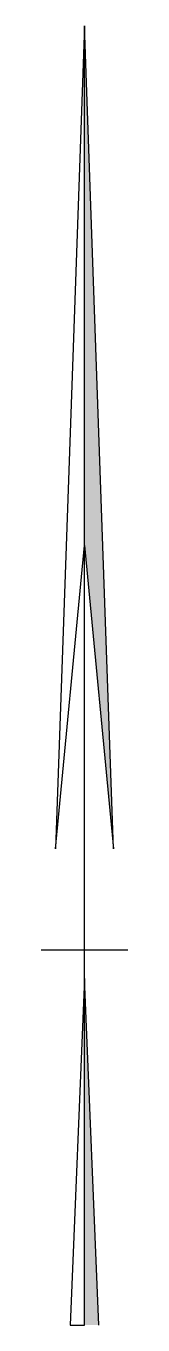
# Model space of a CAD drawing. Extents: x -0.6 to 0.6, y -5.2 to 12.8.
import ezdxf

# ---------------------------------------------------------------- set-up
doc = ezdxf.new("R2010")
doc.units = 0
doc.header["$LTSCALE"] = 0.2

msp = doc.modelspace()

# ---------------------------------------------------------------- linework, layer by layer
for p, q in [((0, 12.8), (-0.4, 1.4)), ((0, -5.2), (0, 12.8)), ((0.4, 1.4), (0, 12.8)), ((-0.4, 1.4), (0, 5.6)), ((0, 5.6), (0.4, 1.4)), ((-0.6, 0), (0.6, 0)), ((0, -0.4), (-0.2, -5.2)), ((0.2, -5.2), (0, -0.4)), ((-0.2, -5.2), (0, -5.2))]:
    msp.add_line(p, q)
for points in [[(0.4, 1.4), (0, 5.6), (0, 12.8)], [(0, -5.2), (0.2, -5.2), (0, -0.4)]]:
    msp.add_solid(points)

doc.saveas('drawing.dxf')
